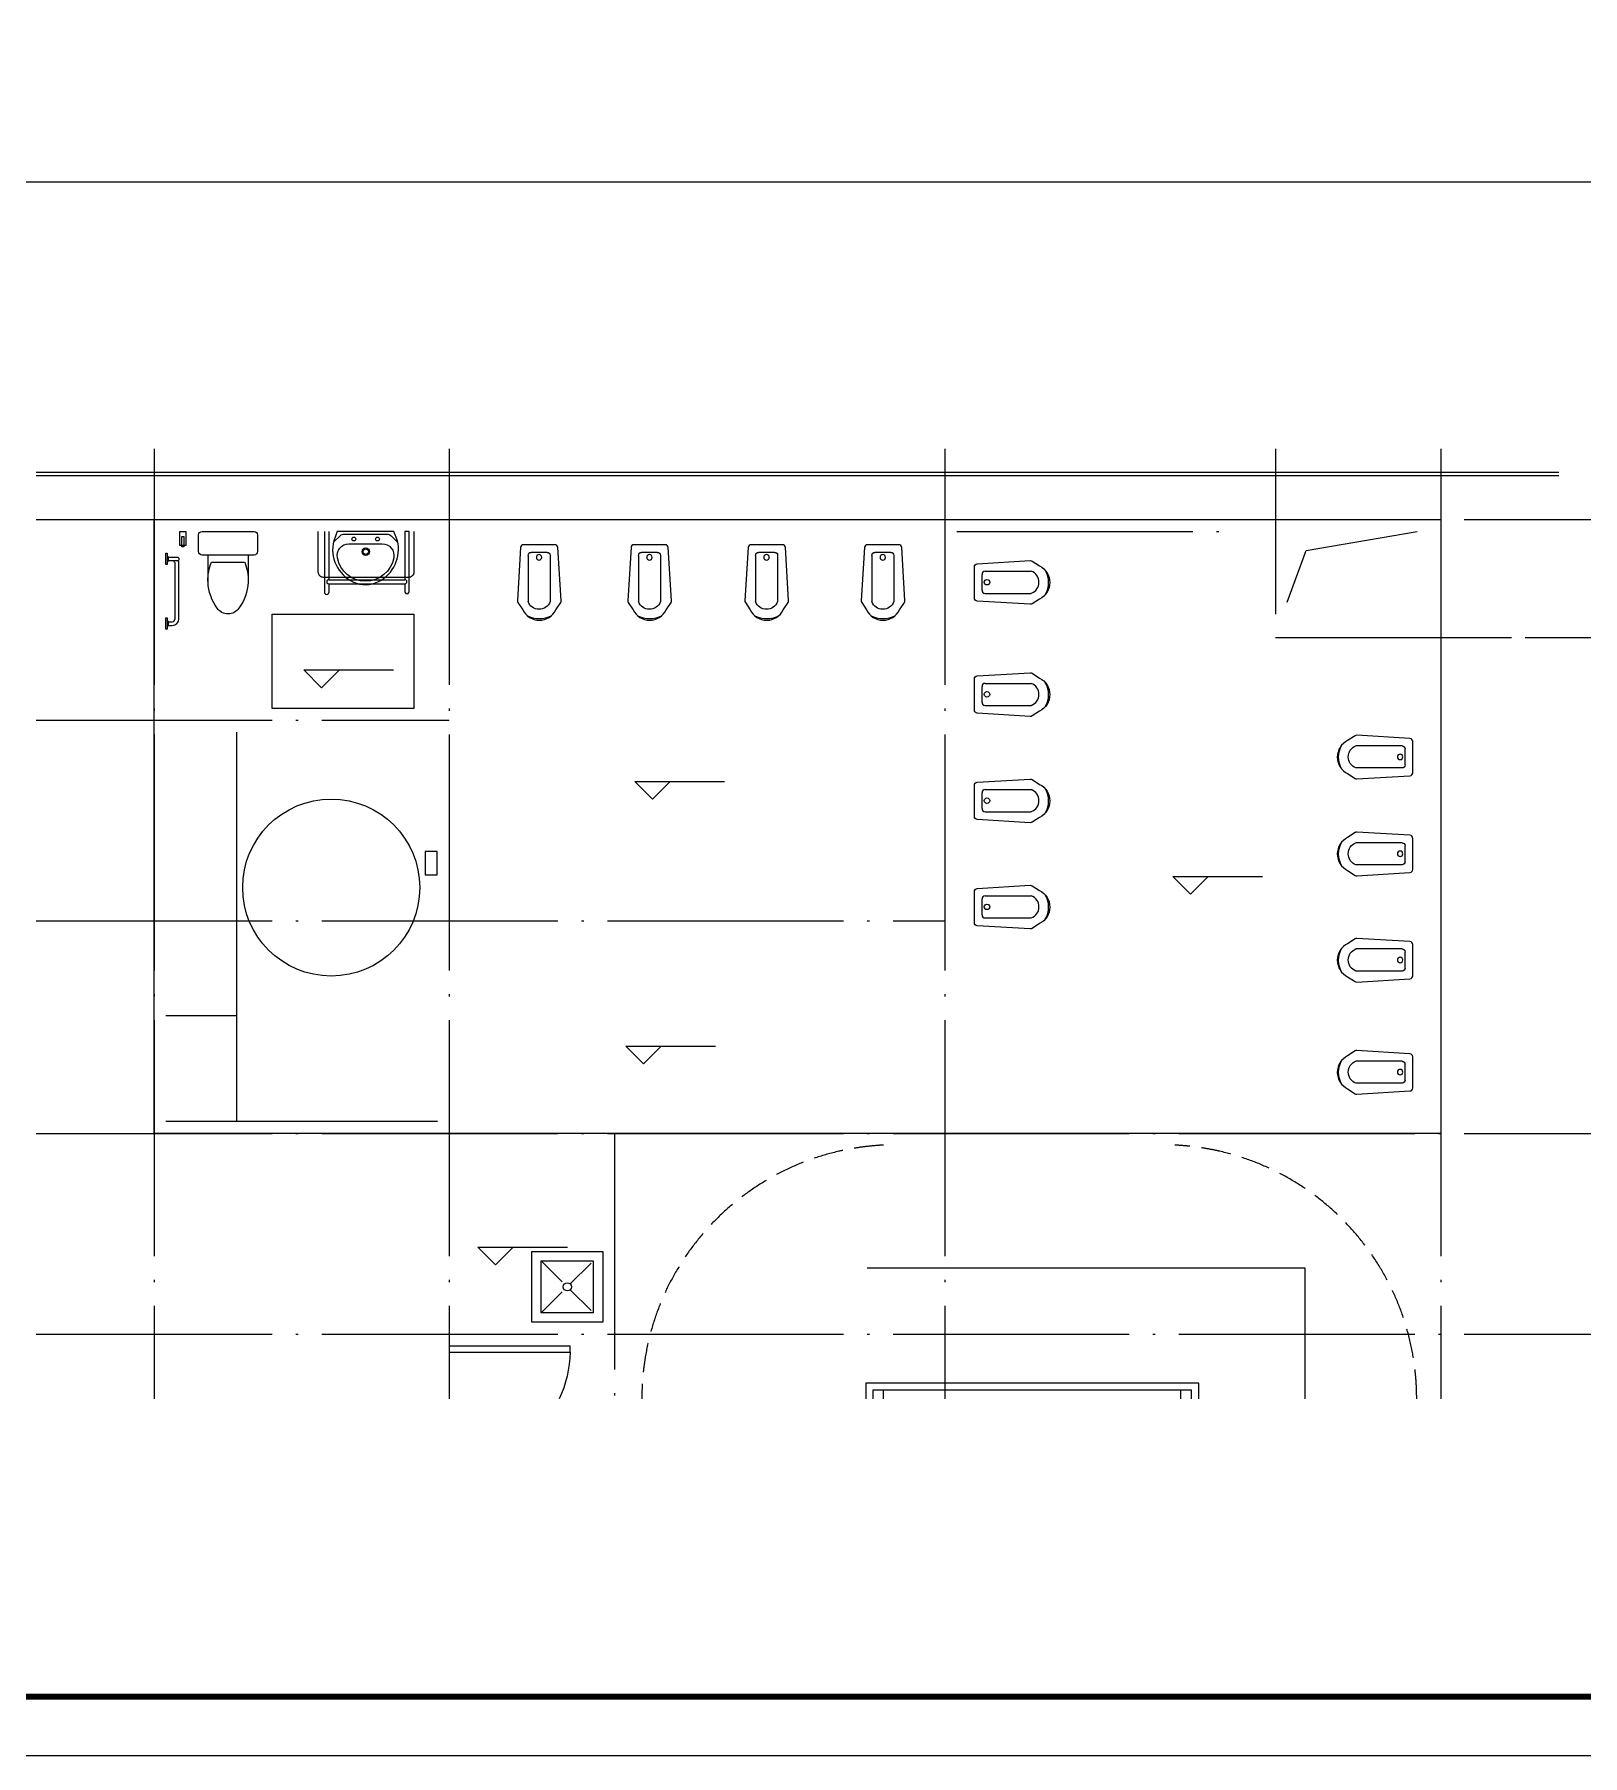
# Model space of a CAD drawing. Extents: x -737978 to 768813, y -372247 to 1140308.
# Drawn here: x 180195 to 193312, y -268610 to -254028 of the extents above; entities that cross this region are included whole.
import ezdxf

# ---------------------------------------------------------------- set-up
doc = ezdxf.new("R2010")
doc.units = 0
doc.header["$LTSCALE"] = 1000
doc.header["$MEASUREMENT"] = 0
doc.linetypes.add('DASH', pattern=[0.35, 0.25, -0.1])
doc.linetypes.add('DOTE', pattern=[2.42, 2, -0.2, 0.02, -0.2])
doc.layers.get('0').update_dxf_attribs({"linetype": 'CONTINUOUS'})
for name, color, linetype in [('0-厨卫家具', 253, 'CONTINUOUS'), ('0-外部构件', 6, 'CONTINUOUS'), ('AXIS', 3, 'CONTINUOUS'), ('C-B', 7, 'CONTINUOUS'), ('DIM_ELEV', 3, 'CONTINUOUS'), ('DIM_SYMB', 3, 'CONTINUOUS'), ('DOTE', 1, 'DOTE'), ('J-FURN-厨卫', 253, 'CONTINUOUS'), ('J-粉刷线', 8, 'CONTINUOUS'), ('LATRINE', 6, 'CONTINUOUS'), ('PUB_TITLE', 4, 'CONTINUOUS'), ('STAIR', 2, 'CONTINUOUS'), ('WINDOW', 4, 'CONTINUOUS')]:
    doc.layers.add(name, color=color, linetype=linetype)
doc.styles.get("Standard").update_dxf_attribs({"font": 'GBENOR', "bigfont": 'GBCBIG'})

# ---------------------------------------------------------------- blocks, each defined once
blk = doc.blocks.new('A$C5E992675')
at = {"color": 8}
for points in [[(600, 600), (600, 0), (0, 0), (0, 600)], [(520, 520), (520, 80), (80, 80), (80, 520)]]:
    blk.add_lwpolyline(points, close=True, dxfattribs=at)
at = {"color": 8, "linetype": 'DASH'}
for points in [[(80, 520), (275, 325)], [(325, 325), (520, 520)], [(80, 80), (275, 275)], [(325, 275), (520, 80)]]:
    blk.add_lwpolyline(points, dxfattribs=at)
at = {"color": 8}
blk.add_circle((300, 300), 35, dxfattribs=at)
blk = doc.blocks.new('$plan$00002873')
at = {"layer": 'J-FURN-厨卫'}
for p, q in [((-92, -91), (-92, -482)), ((-66, -65), (69, -65)), ((95, -91), (95, -482))]:
    blk.add_line(p, q, dxfattribs=at)
blk.add_lwpolyline([(140, -552, -0.624736), (-140, -552), (-181, -489, -0.15876), (-185, -473), (-158, -24, -0.392703), (-132, 0), (132, 0, -0.392703), (158, -24), (185, -473, -0.161657), (181, -489)], format="xyb", close=True, dxfattribs=at)
blk.add_circle((2, -107), 23.1, dxfattribs=at)
for centre, radius, start, end in [((-66, -91), 26, 90, 180), ((69, -91), 26, 0, 90), ((2, -447), 99.9, 200.5982, 339.4018), ((0, -422), 207, 240.0293, 299.9707)]:
    blk.add_arc(centre, radius, start, end, dxfattribs=at)
blk = doc.blocks.new('_E6')
for points in [[(-240, 0), (-270, -79, 0.356844), (-103, -430, 0.224698), (111, -425, 0.348046), (270, -79), (240, 0)], [(-239, -224, -0.469287), (-141, -105), (141, -105, -0.469287), (239, -224, -0.830802)]]:
    blk.add_lwpolyline(points, format="xyb", close=True)
blk.add_lwpolyline([(-271, -91), (-213, -36, -0.190674), (-179, -23), (181, -23, -0.200906), (217, -37), (274, -95)], format="xyb")
for centre, radius in [((-99, -65), 16.3), ((2, -172), 31.6), ((101, -65), 16.3), ((2, -172), 23)]:
    blk.add_circle(centre, radius)
at = {"width": 0.8, "flags": 9}
for tag in ['XSIZE', 'YSIZE']:
    blk.add_attdef(tag, (0, 0), '', height=0.5, dxfattribs=at)
blk = doc.blocks.new('A$C53926EF1')
at = {"layer": '0-厨卫家具', "linetype": 'ByBlock'}
for p, q in [((439, 110), (439, 390)), ((499, 420), (499, 80))]:
    blk.add_line(p, q, dxfattribs=at)
blk.add_lwpolyline([(49, 342, 0.537872), (49, 158, 0.149947), (269, 80), (499, 80), (499, 30, 0.414214), (529, 0), (669, 0, 0.414214), (699, 30), (699, 470, 0.414214), (669, 500), (529, 500, 0.414214), (499, 470), (499, 420), (269, 420, 0.149947)], format="xyb", close=True, dxfattribs=at)
for centre, start, end in [((286, 23), 67.4505, 91.4725), ((286, 477), 268.6339, 292.5495)]:
    blk.add_arc(centre, 398, start, end, dxfattribs=at)
blk = doc.blocks.new('$plan$00001624')
for p, q in [((646, -13), (661, -28)), ((701, -28), (716, -13))]:
    blk.add_line(p, q)
for points in [[(60, 0), (60, -13), (-60, -13), (-60, 0)], [(744, 0), (744, -13), (624, -13), (624, 0)]]:
    blk.add_lwpolyline(points, close=True)
blk.add_lwpolyline([(-38, -13), (-23, -28), (17, -28), (33, -13)])
for points in [[(-23, -28), (-23, -66, 0.414213), (49, -137), (632, -137, 0.119966), (665, -129)], [(17, -28), (17, -66, 0.414211), (49, -97), (632, -97, 0.298815), (661, -78)]]:
    blk.add_lwpolyline(points, format="xyb")
blk.add_lwpolyline([(681, -137), (681, -137, -0.414214), (661, -117), (661, -28), (701, -28), (701, -117, -0.414214)], format="xyb", close=True)
blk = doc.blocks.new('LT11')
at = {"layer": 'C-B', "color": 8, "linetype": 'DASH'}
for centre, start, end in [((-938433, 254652), 92.7803, 180), ((-936174, 254652), 0, 87.2197)]:
    blk.add_arc(centre, 2153, start, end, dxfattribs=at)
at = {"layer": 'DIM_SYMB'}
blk.add_lwpolyline([(-938678, 255764), (-934968, 255764), (-934968, 254652)], dxfattribs=at)
at = {"layer": 'STAIR'}
for p, q in [((-938688, 254787), (-938688, 254652)), ((-935868, 254787), (-938688, 254787)), ((-935868, 254652), (-935868, 254787)), ((-938628, 254727), (-938628, 254652)), ((-935928, 254727), (-938628, 254727)), ((-938538, 254652), (-938538, 254727)), ((-936018, 254652), (-936018, 254727)), ((-935928, 254652), (-935928, 254727))]:
    blk.add_line(p, q, dxfattribs=at)

msp = doc.modelspace()

# ---------------------------------------------------------------- linework, layer by layer
at = {"layer": '0-厨卫家具', "linetype": 'ByBlock'}
for p, q in [((182653.3, -258238.6), (182653.3, -258755.7)), ((182689.3, -258238.6), (182689.3, -258647.7)), ((182689.3, -258647.7), (183332.9, -258647.7, 0)), ((182689.3, -258683.7), (182689.3, -258755.7)), ((182689.3, -258683.7), (183332.9, -258683.7, 0))]:
    msp.add_line(p, q, dxfattribs=at)
for points in [[(181477.6, -258238.6), (181477.6, -258358.6), (181427.6, -258358.6), (181427.6, -258238.6)], [(181461.6, -258281.1), (181461.6, -258369.1), (181443.6, -258369.1), (181443.6, -258281.1)]]:
    msp.add_lwpolyline(points, close=True, dxfattribs=at)
msp.add_lwpolyline([(183410.1, -258238.6), (183410.1, -258583.6, -0.4142136), (183365.1, -258628.6), (182645.1, -258628.6, -0.4142136), (182600.1, -258583.6), (182600.1, -258238.6)], format="xyb", dxfattribs=at)
at = {"layer": '0-厨卫家具', "linetype": 'ByBlock', "elevation": 0}
for points in [[(183371, -258748), (183371, -258238.6), (183332.9, -258238.6), (183332.9, -258647.7)], [(183332.9, -258683.7), (183332.9, -258748)]]:
    msp.add_lwpolyline(points, dxfattribs=at)
at = {"layer": '0-厨卫家具', "linetype": 'ByBlock'}
for centre, radius, start, end in [((182689.3, -258665.7), 18, 89.99998, 269.99998), ((183332.9, -258665.7, 0), 18, 269.99998, 89.99998), ((182671.3, -258755.7), 18, 179.99998, 359.99998), ((183351.9, -258748, 0), 19, 179.99998, 359.99998)]:
    msp.add_arc(centre, radius, start, end, dxfattribs=at)
at = {"layer": '0-外部构件'}
for p, q in [((193109.9, -257738.6), (180209.9, -257738.6)), ((193109.9, -257768.6), (180209.9, -257768.6))]:
    msp.add_line(p, q, dxfattribs=at)
at = {"layer": 'AXIS'}
for p, q in [((192825.6, -258138.6), (194044.8, -258138.6)), ((192825.6, -259138.6), (194044.8, -259138.6)), ((192825.6, -263338.6), (194044.8, -263338.6)), ((192825.6, -265038.6), (194044.8, -265038.6))]:
    msp.add_line(p, q, dxfattribs=at)
at = {"layer": 'DIM_ELEV'}
for p, q in [((182628.6, -259562.6), (182478.6, -259412.6)), ((182478.6, -259412.6), (183238.1, -259412.6)), ((182628.6, -259562.6), (182778.6, -259412.6)), ((185431.7, -260507.3), (185281.7, -260357.3)), ((185281.7, -260357.3), (186041.2, -260357.3)), ((185431.7, -260507.3), (185581.7, -260357.3)), ((189989.9, -261312.4), (189839.9, -261162.4)), ((189839.9, -261162.4), (190599.4, -261162.4)), ((189989.9, -261312.4), (190139.9, -261162.4)), ((185354.8, -262749.1), (185204.8, -262599.1)), ((185204.8, -262599.1), (185964.3, -262599.1)), ((185354.8, -262749.1), (185504.8, -262599.1)), ((184102.5, -264452.5), (183952.5, -264302.5)), ((183952.5, -264302.5), (184712, -264302.5)), ((184102.5, -264452.5), (184252.5, -264302.5))]:
    msp.add_line(p, q, dxfattribs=at)
at = {"layer": 'DOTE'}
for points in [[(181209.9, -257538.6), (181209.9, -265588.6)], [(183709.9, -257538.6), (183709.9, -265588.6)], [(187909.9, -257538.6), (187909.9, -265588.6)], [(190709.9, -257538.6), (190709.9, -258938.6)], [(192109.9, -257538.6), (192109.9, -265588.6)], [(180209.9, -258138.6), (193109.9, -258138.6)], [(188009.9, -258238.6), (190248.1, -258238.6)], [(190709.9, -259138.6), (193109.9, -259138.6)], [(180209.9, -259838.6), (183709.9, -259838.6)], [(180209.9, -261538.6), (187909.9, -261538.6)], [(180209.9, -263338.6), (193109.9, -263338.6)], [(185109.9, -263338.6), (185109.9, -265588.6)], [(180209.9, -265038.6), (193109.9, -265038.6)]]:
    msp.add_lwpolyline(points, dxfattribs=at)
at = {"layer": 'J-FURN-厨卫'}
msp.add_lwpolyline([(190809.9, -258838.6), (190968.8, -258399.6), (191909.9, -258238.6)], dxfattribs=at)
for points in [[(182209.9, -259738.6), (182209.9, -258938.6), (183409.9, -258938.6), (183409.9, -259738.6)], [(183506.5, -261149.3), (183606.5, -261149.3), (183606.5, -260949.3), (183506.5, -260949.3)]]:
    msp.add_lwpolyline(points, close=True, dxfattribs=at)
msp.add_circle((182709.6, -261256), 750, dxfattribs=at)
at = {"layer": 'J-粉刷线'}
msp.add_lwpolyline([(181209.9, -258138.6), (192109.9, -258138.6), (192109.9, -263338.6), (181209.9, -263338.6)], close=True, dxfattribs=at)
at = {"layer": 'LATRINE'}
msp.add_line((181909.9, -263238.6), (181909.9, -259938.6), dxfattribs=at)
for points in [[(181309.9, -262338.6), (181909.9, -262338.6)], [(183609.9, -263238.6), (181309.9, -263238.6)]]:
    msp.add_lwpolyline(points, dxfattribs=at)
at = {"layer": 'PUB_TITLE'}
msp.add_lwpolyline([(137574.9, -268609.7), (200624.9, -268609.7), (200624.9, -238909.7), (137574.9, -238909.7)], close=True, dxfattribs=at)
at = {"layer": 'PUB_TITLE', "const_width": 50}
msp.add_lwpolyline([(138824.9, -268109.7), (200124.9, -268109.7), (200124.9, -239409.7), (138824.9, -239409.7)], close=True, dxfattribs=at)
at = {"layer": 'PUB_TITLE'}
msp.add_lwpolyline([(195824.4, -255278.8), (138824.9, -255278.8)], dxfattribs=at)
at = {"layer": 'WINDOW', "extrusion": (0, 0, -1)}
for p, q in [((183709.9, -265138.6), (184733.7, -265138.6)), ((183709.9, -265138.6), (183709.9, -265191.1)), ((183709.9, -265191.1), (184733.7, -265191.1)), ((184733.7, -265191.1), (184733.7, -265138.6))]:
    msp.add_line(p, q, dxfattribs=at)
msp.add_arc((-183709.9, -265164.8), 1023.8, 181.46928, 204.45129, dxfattribs=at)

# ---------------------------------------------------------------- block references
for name, p in [('LT11', (1125927.4, -520240.4)), ('A$C5E992675', (184409.9, -264938.6))]:
    msp.add_blockref(name, p)
at = {"layer": '0-厨卫家具', "linetype": 'ByBlock', "xscale": -1, "rotation": 270.0000000000001}
msp.add_blockref('A$C53926EF1', (181586, -258937.9), dxfattribs=at)
at = {"layer": '0-厨卫家具', "linetype": 'ByBlock'}
msp.add_blockref('_E6', (183000.6, -258238.6), dxfattribs=at)
at = {"layer": '0-厨卫家具', "linetype": 'ByBlock', "extrusion": (0, 0, -1), "xscale": -0.8000000000000002, "yscale": 0.8000000000000002, "zscale": -0.8000000000000002, "rotation": 269.9999840300791}
msp.add_blockref('$plan$00001624', (-181309.9, -259017.6), dxfattribs=at)
at = {"layer": 'J-FURN-厨卫', "xscale": -1}
for p in [(184472.8, -258351.5), (185407.7, -258351.5), (186399.7, -258351.5), (187385, -258351.5)]:
    msp.add_blockref('$plan$00002873', p, dxfattribs=at)
at = {"layer": 'J-FURN-厨卫', "rotation": 90.00000000000001}
for p in [(188158.7, -258671.5), (188158.7, -259621.5), (188158.7, -260521.5), (188158.7, -261421.5)]:
    msp.add_blockref('$plan$00002873', p, dxfattribs=at)
at = {"layer": 'J-FURN-厨卫', "xscale": -1, "rotation": 270}
for p in [(191873.1, -260150.9), (191873.1, -260971.5), (191873.1, -261871.5), (191873.1, -262821.5)]:
    msp.add_blockref('$plan$00002873', p, dxfattribs=at)

doc.saveas('drawing.dxf')
